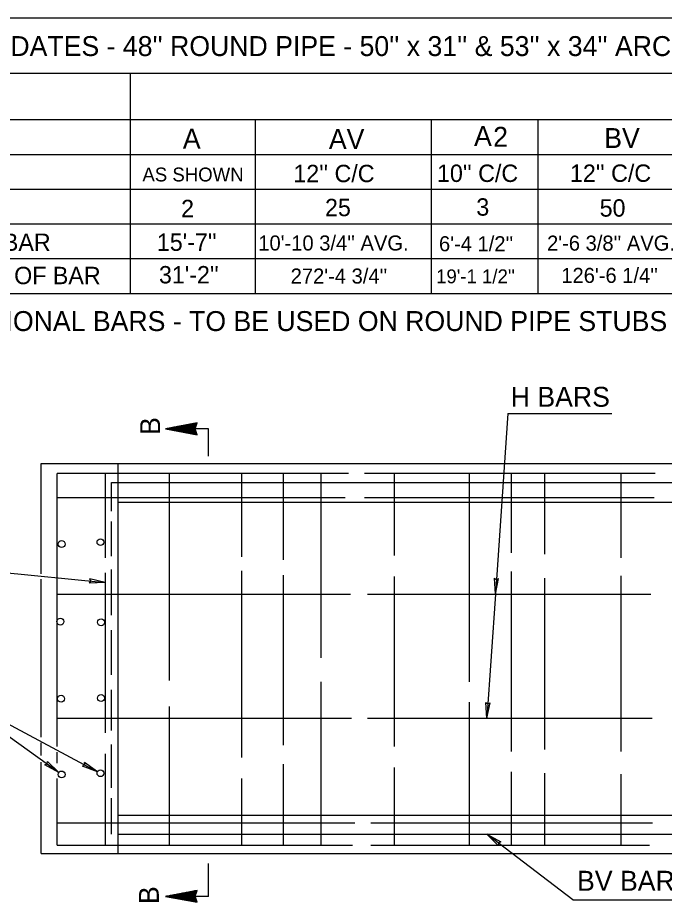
# Model space of a CAD drawing. Extents: x 7 to 402, y -33 to 567.
# Drawn here: x 90 to 132.7, y 360.2 to 418.6 of the extents above; entities that cross this region are included whole.
import ezdxf

# ---------------------------------------------------------------- set-up
doc = ezdxf.new("R2010")
doc.units = 0
doc.layers.add('Level 1', color=7, linetype='Continuous')

msp = doc.modelspace()

# ---------------------------------------------------------------- linework, layer by layer
at = {"layer": 'Level 1'}
for p, q in [((76.62, 418.631), (256.872, 418.631)), ((76.62, 414.958), (221.506, 414.958)), ((97.43, 414.958), (97.43, 400.422)), ((76.62, 411.898), (256.872, 411.898)), ((105.693, 411.898), (105.693, 400.422)), ((117.322, 411.898), (117.322, 400.422)), ((124.361, 411.898), (124.361, 400.422)), ((76.62, 409.603), (256.872, 409.603)), ((76.62, 407.307), (256.872, 407.307)), ((76.62, 405.012), (256.872, 405.012)), ((76.62, 402.717), (256.872, 402.717)), ((76.62, 400.422), (256.872, 400.422)), ((122.382, 392.496), (121.568, 380.557)), ((122.382, 392.496), (129.248, 392.496)), ((99.779, 391.472), (99.779, 391.473)), ((101.739, 391.47), (99.79, 391.47)), ((99.794, 391.47), (99.794, 391.476)), ((99.809, 391.467), (99.809, 391.479)), ((99.825, 391.464), (99.825, 391.482)), ((99.84, 391.461), (99.84, 391.485)), ((101.734, 391.485), (99.845, 391.485)), ((99.855, 391.458), (99.855, 391.487)), ((99.871, 391.456), (99.871, 391.49)), ((101.744, 391.455), (99.874, 391.455)), ((99.886, 391.453), (99.886, 391.493)), ((99.901, 391.45), (99.901, 391.496)), ((99.917, 391.447), (99.917, 391.499)), ((101.739, 391.501), (99.926, 391.501)), ((99.932, 391.444), (99.932, 391.502)), ((99.947, 391.442), (99.947, 391.505)), ((101.749, 391.44), (99.957, 391.44)), ((99.962, 391.439), (99.962, 391.508)), ((99.978, 391.436), (99.978, 391.511)), ((99.993, 391.433), (99.993, 391.513)), ((101.745, 391.516), (100.006, 391.516)), ((100.008, 391.43), (100.008, 391.517)), ((100.024, 391.428), (100.024, 391.519)), ((100.039, 391.425), (100.039, 391.522)), ((100.054, 391.422), (100.054, 391.525)), ((100.07, 391.419), (100.07, 391.528)), ((100.085, 391.416), (100.085, 391.531)), ((101.75, 391.531), (100.087, 391.531)), ((100.1, 391.413), (100.1, 391.534)), ((102.614, 391.474), (100.102, 391.474)), ((100.115, 391.411), (100.115, 391.537)), ((100.131, 391.408), (100.131, 391.54)), ((100.146, 391.405), (100.146, 391.543)), ((100.161, 391.402), (100.161, 391.546)), ((101.755, 391.547), (100.168, 391.547)), ((100.177, 391.399), (100.177, 391.548)), ((100.192, 391.397), (100.192, 391.551)), ((100.207, 391.394), (100.207, 391.554)), ((100.223, 391.391), (100.223, 391.557)), ((100.238, 391.388), (100.238, 391.56)), ((101.76, 391.562), (100.248, 391.562)), ((100.253, 391.385), (100.253, 391.563)), ((100.268, 391.383), (100.268, 391.566)), ((100.284, 391.38), (100.284, 391.569)), ((100.299, 391.377), (100.299, 391.572)), ((100.314, 391.374), (100.314, 391.575)), ((101.766, 391.577), (100.329, 391.577)), ((100.33, 391.371), (100.33, 391.577)), ((100.345, 391.369), (100.345, 391.58)), ((100.36, 391.366), (100.36, 391.583)), ((100.376, 391.363), (100.376, 391.586)), ((100.391, 391.36), (100.391, 391.589)), ((100.406, 391.357), (100.406, 391.592)), ((101.771, 391.593), (100.41, 391.593)), ((100.422, 391.355), (100.422, 391.595)), ((100.437, 391.352), (100.437, 391.598)), ((100.452, 391.349), (100.452, 391.601)), ((100.467, 391.346), (100.467, 391.603)), ((100.483, 391.343), (100.483, 391.607)), ((101.776, 391.608), (100.49, 391.608)), ((100.498, 391.341), (100.498, 391.609)), ((100.513, 391.338), (100.513, 391.612)), ((100.529, 391.335), (100.529, 391.615)), ((100.544, 391.332), (100.544, 391.618)), ((100.559, 391.329), (100.559, 391.621)), ((101.782, 391.623), (100.571, 391.623)), ((100.575, 391.327), (100.575, 391.624)), ((100.59, 391.324), (100.59, 391.627)), ((100.605, 391.321), (100.605, 391.63)), ((100.62, 391.318), (100.62, 391.633)), ((100.636, 391.315), (100.636, 391.636)), ((100.651, 391.313), (100.651, 391.638)), ((101.787, 391.638), (100.652, 391.638)), ((100.666, 391.31), (100.666, 391.641)), ((100.682, 391.307), (100.682, 391.644)), ((100.697, 391.304), (100.697, 391.647)), ((100.712, 391.301), (100.712, 391.65)), ((100.728, 391.298), (100.728, 391.653)), ((101.792, 391.654), (100.732, 391.654)), ((100.743, 391.296), (100.743, 391.656)), ((100.758, 391.293), (100.758, 391.659)), ((100.773, 391.29), (100.773, 391.662)), ((100.789, 391.287), (100.789, 391.664)), ((100.804, 391.284), (100.804, 391.667)), ((101.797, 391.669), (100.813, 391.669)), ((100.819, 391.282), (100.819, 391.67)), ((100.835, 391.279), (100.835, 391.673)), ((100.85, 391.276), (100.85, 391.676)), ((100.865, 391.273), (100.865, 391.679)), ((100.881, 391.27), (100.881, 391.682)), ((101.803, 391.684), (100.894, 391.684)), ((100.896, 391.268), (100.896, 391.685)), ((100.911, 391.265), (100.911, 391.688)), ((100.926, 391.262), (100.926, 391.691)), ((100.942, 391.259), (100.942, 391.694)), ((100.957, 391.257), (100.957, 391.697)), ((100.972, 391.254), (100.972, 391.699)), ((101.808, 391.7), (100.974, 391.7)), ((100.988, 391.251), (100.988, 391.702)), ((101.003, 391.248), (101.003, 391.705)), ((101.018, 391.245), (101.018, 391.708)), ((101.034, 391.243), (101.034, 391.711)), ((101.049, 391.24), (101.049, 391.714)), ((101.813, 391.715), (101.055, 391.715)), ((101.064, 391.237), (101.064, 391.717)), ((101.079, 391.234), (101.079, 391.72)), ((101.095, 391.231), (101.095, 391.723)), ((101.11, 391.229), (101.11, 391.726)), ((101.125, 391.226), (101.125, 391.728)), ((101.819, 391.73), (101.135, 391.73)), ((101.141, 391.223), (101.141, 391.731)), ((101.156, 391.22), (101.156, 391.734)), ((101.171, 391.217), (101.171, 391.737)), ((101.187, 391.215), (101.187, 391.74)), ((101.202, 391.212), (101.202, 391.743)), ((101.824, 391.746), (101.216, 391.746)), ((101.217, 391.209), (101.217, 391.746)), ((101.232, 391.206), (101.232, 391.749)), ((101.248, 391.203), (101.248, 391.752)), ((101.263, 391.201), (101.263, 391.754)), ((101.278, 391.198), (101.278, 391.758)), ((101.294, 391.195), (101.294, 391.76)), ((101.829, 391.761), (101.297, 391.761)), ((101.309, 391.192), (101.309, 391.763)), ((101.324, 391.189), (101.324, 391.766)), ((101.34, 391.187), (101.34, 391.769)), ((101.355, 391.184), (101.355, 391.772)), ((101.37, 391.181), (101.37, 391.775)), ((101.834, 391.776), (101.377, 391.776)), ((101.386, 391.178), (101.386, 391.778)), ((101.401, 391.175), (101.401, 391.781)), ((101.416, 391.172), (101.416, 391.784)), ((101.431, 391.17), (101.431, 391.787)), ((101.447, 391.167), (101.447, 391.789)), ((101.84, 391.791), (101.458, 391.791)), ((101.462, 391.164), (101.462, 391.792)), ((101.477, 391.161), (101.477, 391.795)), ((101.493, 391.158), (101.493, 391.798)), ((101.508, 391.156), (101.508, 391.801)), ((101.523, 391.153), (101.523, 391.804)), ((101.845, 391.807), (101.539, 391.807)), ((101.539, 391.15), (101.539, 391.807)), ((101.554, 391.147), (101.554, 391.81)), ((101.569, 391.144), (101.569, 391.813)), ((101.584, 391.142), (101.584, 391.815)), ((101.6, 391.139), (101.6, 391.818)), ((101.615, 391.136), (101.615, 391.821)), ((101.85, 391.822), (101.619, 391.822)), ((101.63, 391.133), (101.63, 391.824)), ((101.646, 391.13), (101.646, 391.827)), ((101.661, 391.128), (101.661, 391.83)), ((101.676, 391.125), (101.676, 391.833)), ((101.692, 391.122), (101.692, 391.836)), ((101.856, 391.837), (101.7, 391.837)), ((101.707, 391.119), (101.707, 391.839)), ((101.722, 391.116), (101.722, 391.842)), ((101.737, 391.495), (101.737, 391.844)), ((101.737, 391.114), (101.737, 391.474)), ((101.753, 391.54), (101.753, 391.848)), ((101.768, 391.584), (101.768, 391.85)), ((101.861, 391.853), (101.781, 391.853)), ((101.783, 391.628), (101.783, 391.853)), ((101.799, 391.672), (101.799, 391.856)), ((101.814, 391.717), (101.814, 391.859)), ((101.829, 391.761), (101.829, 391.862)), ((101.845, 391.805), (101.845, 391.865)), ((101.86, 391.85), (101.86, 391.868)), ((101.866, 391.868), (101.861, 391.868)), ((102.614, 389.679), (102.614, 391.474)), ((101.754, 391.424), (100.041, 391.424)), ((101.759, 391.409), (100.124, 391.409)), ((101.764, 391.394), (100.208, 391.394)), ((101.769, 391.378), (100.291, 391.378)), ((101.774, 391.363), (100.375, 391.363)), ((101.779, 391.348), (100.459, 391.348)), ((101.784, 391.332), (100.542, 391.332)), ((101.789, 391.317), (100.626, 391.317)), ((101.794, 391.302), (100.709, 391.302)), ((101.799, 391.286), (100.793, 391.286)), ((101.805, 391.271), (100.876, 391.271)), ((101.81, 391.256), (100.96, 391.256)), ((101.815, 391.241), (101.044, 391.241)), ((101.82, 391.225), (101.127, 391.225)), ((101.825, 391.21), (101.211, 391.21)), ((101.83, 391.195), (101.294, 391.195)), ((101.835, 391.179), (101.378, 391.179)), ((101.84, 391.164), (101.461, 391.164)), ((101.845, 391.149), (101.545, 391.149)), ((101.85, 391.133), (101.629, 391.133)), ((101.855, 391.118), (101.712, 391.118)), ((101.753, 391.111), (101.753, 391.428)), ((101.768, 391.108), (101.768, 391.382)), ((101.783, 391.105), (101.783, 391.335)), ((101.86, 391.103), (101.796, 391.103)), ((101.799, 391.102), (101.799, 391.289)), ((101.814, 391.1), (101.814, 391.243)), ((101.829, 391.097), (101.829, 391.197)), ((101.845, 391.094), (101.845, 391.15)), ((101.86, 391.091), (101.86, 391.104)), ((91.57, 389.18), (223.542, 389.18)), ((91.57, 381.893), (91.57, 389.18)), ((96.654, 363.423), (96.654, 389.18)), ((92.627, 388.539), (111.853, 388.539)), ((92.627, 370.507), (92.627, 388.529)), ((95.8, 382.953), (95.8, 388.539)), ((100.031, 374.856), (100.031, 388.539)), ((104.81, 383.034), (104.81, 388.539)), ((107.576, 382.831), (107.576, 388.539)), ((110.058, 376.362), (110.058, 388.539)), ((112.913, 388.539), (132.115, 388.539)), ((114.898, 383.115), (114.898, 388.539)), ((119.861, 374.775), (119.861, 388.539)), ((122.627, 383.278), (122.627, 388.539)), ((124.823, 383.197), (124.823, 388.539)), ((129.867, 382.953), (129.867, 388.539)), ((96.207, 386.045), (96.207, 387.939)), ((96.207, 387.939), (146.491, 387.939)), ((92.627, 386.945), (111.641, 386.945)), ((112.913, 386.945), (132.044, 386.945)), ((96.654, 386.625), (221.835, 386.625)), ((96.207, 383.075), (96.207, 385.353)), ((85.417, 382.357), (95.79, 381.326)), ((96.207, 379.169), (96.207, 382.18)), ((104.81, 369.771), (104.81, 382.098)), ((91.57, 371.12), (91.57, 381.548)), ((95.798, 381.326), (94.775, 381.571)), ((95.8, 371.398), (95.8, 381.976)), ((107.576, 370.584), (107.576, 381.814)), ((114.898, 370.503), (114.898, 381.732)), ((121.568, 380.557), (121.496, 381.607)), ((121.568, 380.557), (121.781, 381.587)), ((122.627, 370.157), (122.627, 382.058)), ((124.823, 370.298), (124.823, 381.61)), ((129.867, 370.157), (129.867, 381.773)), ((95.798, 381.326), (94.747, 381.286)), ((92.627, 380.557), (111.995, 380.557)), ((113.125, 380.557), (131.832, 380.557)), ((121.568, 380.557), (121.008, 372.359)), ((96.207, 375.222), (96.207, 378.192)), ((110.058, 363.971), (110.058, 374.775)), ((85.174, 374.219), (95.286, 368.835)), ((85.174, 374.219), (92.743, 368.785)), ((96.207, 371.561), (96.207, 374.246)), ((119.861, 363.971), (119.861, 373.432)), ((121.008, 372.359), (120.936, 373.408)), ((121.008, 372.359), (121.222, 373.389)), ((100.031, 363.971), (100.031, 373.147)), ((92.627, 372.359), (112.065, 372.359)), ((113.125, 372.359), (131.911, 372.359)), ((91.57, 369.893), (91.57, 370.737)), ((96.207, 367.777), (96.207, 370.625)), ((92.627, 369.404), (92.627, 370.123)), ((95.8, 363.971), (95.8, 370.015)), ((91.57, 363.423), (91.57, 369.471)), ((92.734, 368.791), (91.805, 369.284)), ((92.734, 368.791), (91.972, 369.517)), ((95.286, 368.835), (94.43, 369.447)), ((107.576, 363.971), (107.576, 369.323)), ((95.286, 368.835), (94.297, 369.193)), ((114.898, 363.971), (114.898, 369.12)), ((122.627, 363.971), (122.627, 368.814)), ((124.823, 363.971), (124.823, 368.743)), ((129.867, 363.971), (129.867, 368.672)), ((92.627, 363.971), (92.627, 368.387)), ((104.81, 363.971), (104.81, 368.387)), ((96.207, 364.716), (96.207, 367.085)), ((96.654, 365.958), (221.781, 365.958)), ((92.627, 365.461), (112.277, 365.461)), ((113.337, 365.461), (131.951, 365.461)), ((96.654, 364.716), (224.896, 364.716)), ((126.67, 360.37), (121.004, 364.717)), ((121.004, 364.717), (121.916, 364.192)), ((121.004, 364.717), (121.741, 363.965)), ((91.57, 363.423), (237.198, 363.423)), ((92.627, 363.971), (112.136, 363.971)), ((113.337, 363.971), (131.748, 363.971)), ((102.614, 360.592), (102.614, 362.78)), ((99.779, 360.59), (99.779, 360.591)), ((101.739, 360.588), (99.79, 360.588)), ((99.794, 360.587), (99.794, 360.593)), ((99.809, 360.585), (99.809, 360.597)), ((99.825, 360.582), (99.825, 360.599)), ((99.84, 360.579), (99.84, 360.602)), ((101.734, 360.603), (99.845, 360.603)), ((99.855, 360.576), (99.855, 360.605)), ((99.871, 360.573), (99.871, 360.608)), ((101.744, 360.573), (99.874, 360.573)), ((99.886, 360.571), (99.886, 360.611)), ((99.901, 360.568), (99.901, 360.614)), ((99.917, 360.565), (99.917, 360.617)), ((101.739, 360.618), (99.926, 360.618)), ((99.932, 360.562), (99.932, 360.62)), ((99.947, 360.559), (99.947, 360.623)), ((101.749, 360.557), (99.957, 360.557)), ((99.962, 360.556), (99.962, 360.626)), ((99.978, 360.554), (99.978, 360.628)), ((99.993, 360.551), (99.993, 360.631)), ((101.745, 360.634), (100.006, 360.634)), ((100.008, 360.548), (100.008, 360.634)), ((100.024, 360.545), (100.024, 360.637)), ((100.039, 360.542), (100.039, 360.64)), ((101.754, 360.542), (100.041, 360.542)), ((100.054, 360.54), (100.054, 360.643)), ((100.07, 360.537), (100.07, 360.646)), ((100.085, 360.534), (100.085, 360.649)), ((101.75, 360.649), (100.087, 360.649)), ((100.1, 360.531), (100.1, 360.652)), ((102.614, 360.592), (100.102, 360.592)), ((100.115, 360.528), (100.115, 360.655)), ((101.759, 360.527), (100.124, 360.527)), ((100.131, 360.526), (100.131, 360.657)), ((100.146, 360.523), (100.146, 360.66)), ((100.161, 360.52), (100.161, 360.663)), ((101.755, 360.664), (100.168, 360.664)), ((100.177, 360.517), (100.177, 360.666)), ((100.192, 360.514), (100.192, 360.669)), ((100.207, 360.512), (100.207, 360.672)), ((101.764, 360.511), (100.208, 360.511)), ((100.223, 360.509), (100.223, 360.675)), ((100.238, 360.506), (100.238, 360.678)), ((101.76, 360.68), (100.248, 360.68)), ((100.253, 360.503), (100.253, 360.681)), ((100.268, 360.5), (100.268, 360.683)), ((100.284, 360.498), (100.284, 360.687)), ((101.769, 360.496), (100.291, 360.496)), ((100.299, 360.495), (100.299, 360.689)), ((100.314, 360.492), (100.314, 360.692)), ((101.766, 360.695), (100.329, 360.695)), ((100.33, 360.489), (100.33, 360.695)), ((100.345, 360.486), (100.345, 360.698)), ((100.36, 360.484), (100.36, 360.701)), ((101.774, 360.481), (100.375, 360.481)), ((100.376, 360.481), (100.376, 360.704)), ((100.391, 360.478), (100.391, 360.707)), ((100.406, 360.475), (100.406, 360.71)), ((101.771, 360.71), (100.41, 360.71)), ((100.422, 360.472), (100.422, 360.713)), ((100.437, 360.47), (100.437, 360.716)), ((100.452, 360.467), (100.452, 360.718)), ((100.467, 360.464), (100.467, 360.721)), ((100.483, 360.461), (100.483, 360.724)), ((101.776, 360.726), (100.49, 360.726)), ((100.498, 360.458), (100.498, 360.727)), ((100.513, 360.455), (100.513, 360.73)), ((100.529, 360.453), (100.529, 360.733)), ((100.544, 360.45), (100.544, 360.736)), ((100.559, 360.447), (100.559, 360.739)), ((101.782, 360.741), (100.571, 360.741)), ((100.575, 360.444), (100.575, 360.742)), ((100.59, 360.441), (100.59, 360.744)), ((100.605, 360.439), (100.605, 360.747)), ((100.62, 360.436), (100.62, 360.75)), ((100.636, 360.433), (100.636, 360.753)), ((100.651, 360.43), (100.651, 360.756)), ((101.787, 360.756), (100.652, 360.756)), ((100.666, 360.427), (100.666, 360.759)), ((100.682, 360.425), (100.682, 360.762)), ((100.697, 360.422), (100.697, 360.765)), ((100.712, 360.419), (100.712, 360.768)), ((100.728, 360.416), (100.728, 360.771)), ((101.792, 360.771), (100.732, 360.771)), ((100.743, 360.413), (100.743, 360.774)), ((100.758, 360.411), (100.758, 360.777)), ((100.773, 360.408), (100.773, 360.779)), ((100.789, 360.405), (100.789, 360.782)), ((100.804, 360.402), (100.804, 360.785)), ((101.797, 360.787), (100.813, 360.787)), ((100.819, 360.399), (100.819, 360.788)), ((100.835, 360.397), (100.835, 360.791)), ((100.85, 360.394), (100.85, 360.794)), ((100.865, 360.391), (100.865, 360.797)), ((100.881, 360.388), (100.881, 360.8)), ((101.803, 360.802), (100.894, 360.802)), ((100.896, 360.385), (100.896, 360.803)), ((100.911, 360.383), (100.911, 360.806)), ((100.926, 360.38), (100.926, 360.808)), ((100.942, 360.377), (100.942, 360.811)), ((100.957, 360.374), (100.957, 360.814)), ((100.972, 360.372), (100.972, 360.817)), ((101.808, 360.817), (100.974, 360.817)), ((100.988, 360.369), (100.988, 360.82)), ((101.003, 360.366), (101.003, 360.823)), ((101.018, 360.363), (101.018, 360.826)), ((101.034, 360.36), (101.034, 360.829)), ((101.049, 360.358), (101.049, 360.832)), ((101.813, 360.833), (101.055, 360.833)), ((101.064, 360.355), (101.064, 360.834)), ((101.079, 360.352), (101.079, 360.838)), ((101.095, 360.349), (101.095, 360.84)), ((101.11, 360.346), (101.11, 360.843)), ((101.125, 360.344), (101.125, 360.846)), ((101.819, 360.848), (101.135, 360.848)), ((101.141, 360.341), (101.141, 360.849)), ((101.156, 360.338), (101.156, 360.852)), ((101.171, 360.335), (101.171, 360.855)), ((101.187, 360.332), (101.187, 360.858)), ((101.202, 360.33), (101.202, 360.861)), ((101.824, 360.863), (101.216, 360.863)), ((101.217, 360.327), (101.217, 360.864)), ((101.232, 360.324), (101.232, 360.867)), ((101.248, 360.321), (101.248, 360.869)), ((101.263, 360.318), (101.263, 360.872)), ((101.278, 360.315), (101.278, 360.875)), ((101.294, 360.313), (101.294, 360.878)), ((101.829, 360.879), (101.297, 360.879)), ((101.309, 360.31), (101.309, 360.881)), ((101.324, 360.307), (101.324, 360.884)), ((101.34, 360.304), (101.34, 360.887)), ((101.355, 360.301), (101.355, 360.89)), ((101.37, 360.299), (101.37, 360.893)), ((101.834, 360.894), (101.377, 360.894)), ((101.386, 360.296), (101.386, 360.895)), ((101.401, 360.293), (101.401, 360.898)), ((101.416, 360.29), (101.416, 360.901)), ((101.431, 360.287), (101.431, 360.904)), ((101.447, 360.285), (101.447, 360.907)), ((101.84, 360.909), (101.458, 360.909)), ((101.462, 360.282), (101.462, 360.91)), ((101.477, 360.279), (101.477, 360.913)), ((101.493, 360.276), (101.493, 360.916)), ((101.508, 360.273), (101.508, 360.919)), ((101.523, 360.271), (101.523, 360.922)), ((101.845, 360.924), (101.539, 360.924)), ((101.539, 360.268), (101.539, 360.924)), ((101.554, 360.265), (101.554, 360.928)), ((101.569, 360.262), (101.569, 360.93)), ((101.584, 360.259), (101.584, 360.933)), ((101.6, 360.257), (101.6, 360.936)), ((101.615, 360.254), (101.615, 360.939)), ((101.85, 360.94), (101.619, 360.94)), ((101.63, 360.251), (101.63, 360.942)), ((101.646, 360.248), (101.646, 360.945)), ((101.661, 360.245), (101.661, 360.948)), ((101.676, 360.243), (101.676, 360.951)), ((101.692, 360.24), (101.692, 360.954)), ((101.856, 360.955), (101.7, 360.955)), ((101.707, 360.237), (101.707, 360.957)), ((101.722, 360.234), (101.722, 360.959)), ((101.737, 360.613), (101.737, 360.962)), ((101.737, 360.231), (101.737, 360.592)), ((101.753, 360.657), (101.753, 360.965)), ((101.753, 360.229), (101.753, 360.546)), ((101.768, 360.702), (101.768, 360.968)), ((101.768, 360.226), (101.768, 360.499)), ((101.861, 360.97), (101.781, 360.97)), ((101.783, 360.746), (101.783, 360.971)), ((101.799, 360.79), (101.799, 360.974)), ((101.814, 360.834), (101.814, 360.977)), ((101.829, 360.879), (101.829, 360.98)), ((101.845, 360.923), (101.845, 360.983)), ((101.86, 360.967), (101.86, 360.985)), ((101.866, 360.986), (101.861, 360.986)), ((101.779, 360.465), (100.459, 360.465)), ((101.784, 360.45), (100.542, 360.45)), ((101.789, 360.435), (100.626, 360.435)), ((101.794, 360.42), (100.709, 360.42)), ((101.799, 360.404), (100.793, 360.404)), ((101.805, 360.389), (100.876, 360.389)), ((101.81, 360.374), (100.96, 360.374)), ((101.815, 360.358), (101.044, 360.358)), ((101.82, 360.343), (101.127, 360.343)), ((101.825, 360.328), (101.211, 360.328)), ((101.83, 360.312), (101.294, 360.312)), ((101.835, 360.297), (101.378, 360.297)), ((101.84, 360.282), (101.461, 360.282)), ((101.845, 360.267), (101.545, 360.267)), ((101.85, 360.251), (101.629, 360.251)), ((101.855, 360.236), (101.712, 360.236)), ((101.783, 360.223), (101.783, 360.453)), ((101.86, 360.221), (101.796, 360.221)), ((101.799, 360.22), (101.799, 360.407)), ((101.814, 360.217), (101.814, 360.361)), ((101.829, 360.214), (101.829, 360.314)), ((101.845, 360.212), (101.845, 360.268)), ((101.86, 360.209), (101.86, 360.222)), ((126.67, 360.37), (134.953, 360.37))]:
    msp.add_line(p, q, dxfattribs=at)
for points in [[(101.866, 391.869), (99.777, 391.473), (101.864, 391.09), (101.734, 391.485)], [(101.866, 360.987), (99.777, 360.59), (101.864, 360.208), (101.734, 360.603)]]:
    msp.add_lwpolyline(points, close=True, dxfattribs=at)
for points in [[(94.747, 381.286), (94.841, 381.422), (94.775, 381.571)], [(121.496, 381.607), (121.634, 381.516), (121.781, 381.587)], [(120.936, 373.408), (121.075, 373.318), (121.222, 373.389)], [(91.805, 369.284), (91.955, 369.355), (91.972, 369.517)], [(94.297, 369.193), (94.436, 369.284), (94.43, 369.447)], [(121.916, 364.192), (121.764, 364.127), (121.741, 363.965)]]:
    msp.add_lwpolyline(points, dxfattribs=at)
for centre in [(92.913, 383.869), (95.476, 383.992), (92.832, 378.743), (95.517, 378.702), (95.517, 373.698), (92.873, 373.657), (92.913, 368.653), (95.476, 368.734)]:
    msp.add_circle(centre, 0.226, dxfattribs=at)

# ---------------------------------------------------------------- texts
for s, height, p in [("ACCOMMODATES - 48'' ROUND PIPE - 50'' x 31'' & 53'' x 34'' ARCHES & 4' x 4' R.C. BOX", 1.31593, (80.144, 416.098)), ('A', 1.316, (100.92, 409.987)), ('A', 1.316, (120.156, 410.16)), ('2', 1.316, (121.418, 410.104)), ('BV', 1.3159, (128.757, 410.026)), ('AV', 1.3159, (110.566, 409.961)), ("12'' C/C", 1.1476, (108.221, 407.767)), ("10'' C/C", 1.1476, (117.708, 407.782)), ("12'' C/C", 1.1476, (126.49, 407.788)), ('AS SHOWN', 0.9181, (98.249, 407.815)), ('2', 1.148, (100.805, 405.456)), ('25', 1.1476, (110.311, 405.521)), ('3', 1.148, (120.306, 405.554)), ('50', 1.1476, (128.452, 405.491)), ('LENGTH EACH BAR', 1.14761, (77.692, 403.225)), ("15'-7''", 1.1476, (99.204, 403.232)), ("10'-10 3/4'' AVG.", 0.99458, (105.904, 403.254)), ("2'-6 3/8'' AVG.", 0.99458, (124.978, 403.245)), ("6'-4 1/2''", 0.9946, (117.84, 403.205)), ('TOTAL LENGTH OF BAR', 1.14761, (77.755, 401.03)), ("31'-2''", 1.1476, (99.342, 401.081)), ("272'-4 3/4''", 0.99458, (108.041, 401.071)), ("19'-1 1/2''", 0.91808, (117.649, 401.088)), ("126'-6 1/4''", 0.99458, (125.92, 401.114)), ('OPTIONAL BARS - TO BE USED ON ROUND PIPE STUBS ONLY.', 1.31593, (85.59, 397.936)), ('H BARS', 1.3159, (122.578, 392.935)), ('BV BARS', 1.3159, (126.959, 360.971))]:
    msp.add_text(s, height=height, dxfattribs=at).set_placement(p)
for p in [(99.419, 391.073), (99.336, 360.091)]:
    msp.add_text('B', height=1.316, rotation=90, dxfattribs=at).set_placement(p)

doc.saveas('drawing.dxf')
